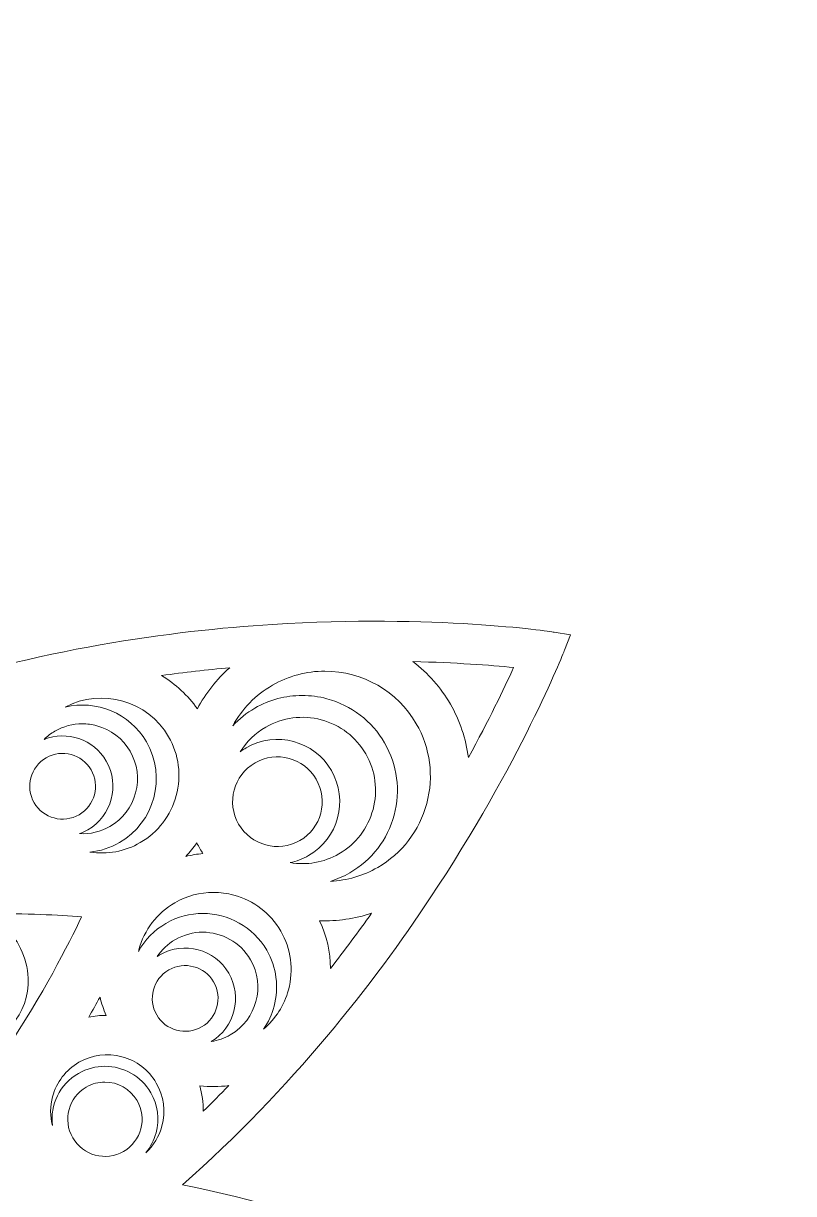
# Model space of a CAD drawing. Header units: millimetres. Extents: x -93 to 1481, y -1464 to 298.
# Drawn here: x 943.6 to 1119.8, y -1205.6 to -937.8 of the extents above; entities that cross this region are included whole.
import ezdxf

# ---------------------------------------------------------------- set-up
doc = ezdxf.new("R2010")
doc.units = ezdxf.units.MM
doc.header["$MEASUREMENT"] = 0
doc.layers.add('Layer 1', color=7, linetype='Continuous')

msp = doc.modelspace()

# ---------------------------------------------------------------- linework, layer by layer
at = {"layer": 'Layer 1', "lineweight": 0}
for points, knots in [([(1116.83, -1265.8), (1115.97, -1265.11), (1095.41, -1248.71), (1061.91, -1232.06), (1041.16, -1221.74), (1012.66, -1210.11), (979.99, -1203.56), (1005.01, -1181.55), (1023.87, -1157.23), (1036.69, -1137.92), (1057.37, -1106.75), (1066.98, -1082.26), (1067.38, -1081.24), (1067.38, -1081.24), (1068.76, -1077.69), (1068.76, -1077.69), (1068.76, -1077.69), (1064.99, -1077.11), (1064.99, -1077.11), (1063.9, -1076.94), (1037.9, -1073.01), (1000.56, -1075.34), (977.43, -1076.79), (946.93, -1080.96), (915.37, -1091.62), (926.03, -1060.05), (930.2, -1029.56), (931.64, -1006.43), (933.97, -969.09), (930.05, -943.08), (929.88, -941.99), (929.88, -941.99), (929.3, -938.23), (929.3, -938.23), (929.3, -938.23), (925.75, -939.61), (925.75, -939.61), (924.72, -940.01), (900.24, -949.61), (869.07, -970.3), (849.76, -983.12), (825.43, -1001.98), (803.43, -1026.99), (796.88, -994.32), (785.24, -965.83), (774.93, -945.08), (758.28, -911.57), (741.88, -891.01), (741.19, -890.16), (741.19, -890.16), (738.8, -887.19), (738.8, -887.19), (738.8, -887.19), (736.41, -890.16), (736.41, -890.16), (735.72, -891.01), (719.32, -911.57), (702.67, -945.08), (692.36, -965.83), (680.72, -994.32), (674.17, -1026.99), (652.17, -1001.98), (627.84, -983.12), (608.53, -970.3), (577.36, -949.61), (552.88, -940.01), (551.85, -939.61), (551.85, -939.61), (548.3, -938.23), (548.3, -938.23), (548.3, -938.23), (547.72, -941.99), (547.72, -941.99), (547.55, -943.08), (543.63, -969.09), (545.96, -1006.43), (547.4, -1029.56), (551.57, -1060.05), (562.23, -1091.62), (530.67, -1080.96), (500.17, -1076.79), (477.04, -1075.34), (439.7, -1073.01), (413.7, -1076.94), (412.61, -1077.11), (412.61, -1077.11), (408.84, -1077.69), (408.84, -1077.69), (408.84, -1077.69), (410.22, -1081.24), (410.22, -1081.24), (410.62, -1082.26), (420.23, -1106.75), (440.91, -1137.92), (453.73, -1157.23), (472.59, -1181.55), (497.61, -1203.56), (464.94, -1210.11), (436.44, -1221.74), (415.69, -1232.06), (382.19, -1248.71), (361.63, -1265.11), (360.77, -1265.8), (360.77, -1265.8), (357.8, -1268.19), (357.8, -1268.19), (357.8, -1268.19), (360.77, -1270.57), (360.77, -1270.57), (361.63, -1271.26), (382.19, -1287.67), (415.69, -1304.32), (444.76, -1318.76), (488.99, -1335.81), (538.64, -1337.82), (538.64, -1337.82), (584.58, -1406.53), (584.58, -1406.53), (584.58, -1406.53), (584.58, -1461.27), (584.58, -1461.27), (584.58, -1461.27), (584.67, -1461.27), (584.67, -1461.27), (584.67, -1461.27), (584.67, -1461.32), (584.67, -1461.32), (584.67, -1461.32), (601.77, -1461.32), (601.77, -1461.32), (601.77, -1461.32), (601.77, -1406.58), (601.77, -1406.58), (601.77, -1406.58), (608.56, -1396.76), (608.56, -1396.76), (608.56, -1397.28), (608.55, -1397.81), (608.55, -1398.34), (608.55, -1409.68), (611.14, -1420.43), (616.33, -1430.6), (621.52, -1440.76), (629.14, -1448.79), (639.2, -1454.66), (639.85, -1455.04), (640.51, -1455.41), (641.17, -1455.76), (650.77, -1460.93), (661.56, -1463.52), (673.55, -1463.52), (685.35, -1463.52), (696.34, -1460.86), (706.52, -1455.54), (716.71, -1450.23), (724.58, -1442.4), (730.14, -1432.05), (731.5, -1429.51), (732.7, -1426.89), (733.73, -1424.18), (734.69, -1426.77), (735.79, -1429.29), (737.05, -1431.74), (742.34, -1442.03), (750.17, -1449.89), (760.54, -1455.32), (760.56, -1455.33), (760.57, -1455.33), (760.58, -1455.34), (760.6, -1455.35), (760.61, -1455.36), (760.63, -1455.37), (771, -1460.8), (782.53, -1463.52), (795.22, -1463.52), (804.63, -1463.52), (813.79, -1461.83), (822.73, -1458.45), (822.82, -1458.42), (822.92, -1458.38), (823.01, -1458.34), (823.01, -1458.34), (821.88, -1461.27), (821.88, -1461.27), (821.88, -1461.27), (821.98, -1461.27), (821.98, -1461.27), (821.98, -1461.27), (821.97, -1461.32), (821.97, -1461.32), (821.97, -1461.32), (840.12, -1461.32), (840.12, -1461.32), (840.12, -1461.32), (854.32, -1422.18), (854.32, -1422.18), (854.32, -1422.18), (908.28, -1422.18), (908.28, -1422.18), (908.28, -1422.18), (923.34, -1461.27), (923.34, -1461.27), (923.34, -1461.27), (923.4, -1461.27), (923.4, -1461.27), (923.4, -1461.27), (923.42, -1461.32), (923.42, -1461.32), (923.42, -1461.32), (942.9, -1461.32), (942.9, -1461.32), (942.9, -1461.32), (891.24, -1335.09), (891.24, -1335.09), (891.44, -1335.12), (891.65, -1335.15), (891.85, -1335.18), (891.84, -1335.17), (891.84, -1335.15), (891.83, -1335.14), (903.9, -1336.96), (916.44, -1338.02), (929.3, -1338.02), (982.85, -1338.02), (1030.97, -1319.69), (1061.91, -1304.32), (1095.41, -1287.67), (1115.97, -1271.26), (1116.83, -1270.57), (1116.83, -1270.57), (1119.8, -1268.19), (1119.8, -1268.19), (1119.8, -1268.19), (1116.83, -1265.8), (1116.83, -1265.8)], [0, 0, 0, 0, 1, 1, 1, 2, 2, 2, 3, 3, 3, 4, 4, 4, 5, 5, 5, 6, 6, 6, 7, 7, 7, 8, 8, 8, 9, 9, 9, 10, 10, 10, 11, 11, 11, 12, 12, 12, 13, 13, 13, 14, 14, 14, 15, 15, 15, 16, 16, 16, 17, 17, 17, 18, 18, 18, 19, 19, 19, 20, 20, 20, 21, 21, 21, 22, 22, 22, 23, 23, 23, 24, 24, 24, 25, 25, 25, 26, 26, 26, 27, 27, 27, 28, 28, 28, 29, 29, 29, 30, 30, 30, 31, 31, 31, 32, 32, 32, 33, 33, 33, 34, 34, 34, 35, 35, 35, 36, 36, 36, 37, 37, 37, 38, 38, 38, 39, 39, 39, 40, 40, 40, 41, 41, 41, 42, 42, 42, 43, 43, 43, 44, 44, 44, 45, 45, 45, 46, 46, 46, 47, 47, 47, 48, 48, 48, 49, 49, 49, 50, 50, 50, 51, 51, 51, 52, 52, 52, 53, 53, 53, 54, 54, 54, 55, 55, 55, 56, 56, 56, 57, 57, 57, 58, 58, 58, 59, 59, 59, 60, 60, 60, 61, 61, 61, 62, 62, 62, 63, 63, 63, 64, 64, 64, 65, 65, 65, 66, 66, 66, 67, 67, 67, 68, 68, 68, 69, 69, 69, 70, 70, 70, 71, 71, 71, 72, 72, 72, 73, 73, 73, 74, 74, 74, 75, 75, 75, 76, 76, 76, 77, 77, 77, 78, 78, 78, 78]), ([(1055.74, -1085.2), (1053.5, -1090.12), (1050.07, -1097.26), (1045.4, -1105.83), (1044.83, -1101.49), (1043.43, -1097.31), (1041.27, -1093.56), (1039.1, -1089.81), (1036.18, -1086.5), (1032.7, -1083.85), (1042.47, -1084.08), (1050.36, -1084.68), (1055.74, -1085.2)], [0, 0, 0, 0, 1, 1, 1, 2, 2, 2, 3, 3, 3, 4, 4, 4, 4]), ([(990.8, -1085.24), (987.78, -1087.9), (985.27, -1091.1), (983.39, -1094.66), (981.25, -1091.6), (978.43, -1088.99), (975.21, -1087.04), (980.37, -1086.33), (985.59, -1085.73), (990.8, -1085.24)], [0, 0, 0, 0, 1, 1, 1, 2, 2, 2, 3, 3, 3, 3]), ([(1000.58, -1089.25), (1004.23, -1087.14), (1008.38, -1086.03), (1012.58, -1086.03), (1021.18, -1086.03), (1029.19, -1090.64), (1033.47, -1098.06), (1036.68, -1103.62), (1037.53, -1110.11), (1035.87, -1116.32), (1034.2, -1122.54), (1030.22, -1127.74), (1024.66, -1130.95), (1021.32, -1132.87), (1017.6, -1133.94), (1013.82, -1134.13), (1015.36, -1133.65), (1016.86, -1133), (1018.28, -1132.17), (1023.31, -1129.27), (1026.9, -1124.58), (1028.41, -1118.97), (1029.91, -1113.35), (1029.14, -1107.49), (1026.24, -1102.47), (1023.34, -1097.45), (1018.65, -1093.85), (1013.04, -1092.35), (1011.16, -1091.84), (1009.25, -1091.6), (1007.36, -1091.6), (1003.59, -1091.6), (999.88, -1092.58), (996.54, -1094.51), (994.66, -1095.59), (992.97, -1096.94), (991.52, -1098.51), (993.6, -1094.69), (996.7, -1091.49), (1000.58, -1089.25)], [0, 0, 0, 0, 1, 1, 1, 2, 2, 2, 3, 3, 3, 4, 4, 4, 5, 5, 5, 6, 6, 6, 7, 7, 7, 8, 8, 8, 9, 9, 9, 10, 10, 10, 11, 11, 11, 12, 12, 12, 13, 13, 13, 13]), ([(976.8, -1101.05), (979.17, -1105.15), (979.79, -1109.92), (978.56, -1114.5), (977.34, -1119.08), (974.41, -1122.9), (970.32, -1125.27), (966.8, -1127.3), (962.79, -1128.04), (958.82, -1127.44), (961.16, -1127.2), (963.46, -1126.48), (965.55, -1125.27), (973.61, -1120.62), (976.38, -1110.28), (971.72, -1102.22), (967.9, -1095.6), (960.24, -1092.55), (953.16, -1094.25), (961.54, -1089.81), (972.03, -1092.78), (976.8, -1101.05)], [0, 0, 0, 0, 1, 1, 1, 2, 2, 2, 3, 3, 3, 4, 4, 4, 5, 5, 5, 6, 6, 6, 7, 7, 7, 7]), ([(1004.65, -1129.85), (1006.09, -1129.55), (1007.5, -1129.02), (1008.84, -1128.25), (1015.65, -1124.32), (1017.99, -1115.59), (1014.06, -1108.78), (1010.13, -1101.97), (1001.39, -1099.63), (994.58, -1103.56), (994.1, -1103.84), (993.65, -1104.14), (993.21, -1104.47), (994.64, -1102.16), (996.63, -1100.23), (999.04, -1098.84), (1002.91, -1096.61), (1007.42, -1096.02), (1011.74, -1097.18), (1016.07, -1098.33), (1019.68, -1101.1), (1021.91, -1104.97), (1024.15, -1108.84), (1024.74, -1113.35), (1023.58, -1117.67), (1022.42, -1122), (1019.65, -1125.61), (1015.78, -1127.84), (1012.29, -1129.86), (1008.36, -1130.47), (1004.65, -1129.85)], [0, 0, 0, 0, 1, 1, 1, 2, 2, 2, 3, 3, 3, 4, 4, 4, 5, 5, 5, 6, 6, 6, 7, 7, 7, 8, 8, 8, 9, 9, 9, 10, 10, 10, 10]), ([(950.82, -1099.77), (952.75, -1098.65), (954.9, -1098.08), (957.08, -1098.08), (958.17, -1098.08), (959.28, -1098.22), (960.36, -1098.51), (963.61, -1099.39), (966.33, -1101.47), (968, -1104.37), (969.68, -1107.27), (970.13, -1110.66), (969.25, -1113.91), (968.38, -1117.16), (966.3, -1119.88), (963.4, -1121.55), (961.26, -1122.79), (958.86, -1123.35), (956.45, -1123.22), (957.09, -1122.99), (957.72, -1122.7), (958.33, -1122.35), (963.83, -1119.17), (965.73, -1112.11), (962.55, -1106.61), (959.66, -1101.6), (953.55, -1099.58), (948.32, -1101.66), (949.06, -1100.93), (949.9, -1100.3), (950.82, -1099.77)], [0, 0, 0, 0, 1, 1, 1, 2, 2, 2, 3, 3, 3, 4, 4, 4, 5, 5, 5, 6, 6, 6, 7, 7, 7, 8, 8, 8, 9, 9, 9, 10, 10, 10, 10]), ([(948.81, -1105.85), (952.4, -1103.78), (957.01, -1105.01), (959.08, -1108.61), (961.16, -1112.2), (959.92, -1116.81), (956.33, -1118.89), (952.74, -1120.96), (948.13, -1119.73), (946.05, -1116.13), (943.98, -1112.54), (945.21, -1107.93), (948.81, -1105.85)], [0, 0, 0, 0, 1, 1, 1, 2, 2, 2, 3, 3, 3, 4, 4, 4, 4]), ([(996.58, -1107.02), (1001.48, -1104.2), (1007.77, -1105.88), (1010.59, -1110.78), (1013.42, -1115.68), (1011.74, -1121.96), (1006.84, -1124.79), (1001.94, -1127.61), (995.66, -1125.93), (992.83, -1121.03), (990, -1116.14), (991.69, -1109.85), (996.58, -1107.02)], [0, 0, 0, 0, 1, 1, 1, 2, 2, 2, 3, 3, 3, 4, 4, 4, 4]), ([(980.74, -1128.42), (981.66, -1127.46), (982.5, -1126.44), (983.27, -1125.34), (983.5, -1125.78), (983.73, -1126.21), (983.98, -1126.63), (984.2, -1127.01), (984.43, -1127.39), (984.66, -1127.77), (983.33, -1127.89), (982.03, -1128.11), (980.74, -1128.42)], [0, 0, 0, 0, 1, 1, 1, 2, 2, 2, 3, 3, 3, 4, 4, 4, 4]), ([(1004.23, -1158.96), (1003.28, -1162.52), (1001.29, -1165.62), (998.54, -1167.94), (999.62, -1166.37), (1000.43, -1164.61), (1000.94, -1162.72), (1002.11, -1158.36), (1001.51, -1153.81), (999.26, -1149.91), (996.14, -1144.51), (990.45, -1141.48), (984.62, -1141.48), (981.76, -1141.48), (978.86, -1142.21), (976.21, -1143.74), (973.54, -1145.28), (971.38, -1147.52), (969.91, -1150.16), (969.95, -1150.03), (969.98, -1149.91), (970.01, -1149.79), (971.24, -1145.21), (974.17, -1141.39), (978.26, -1139.02), (980.95, -1137.47), (984, -1136.65), (987.07, -1136.65), (988.62, -1136.65), (990.18, -1136.86), (991.71, -1137.26), (996.29, -1138.49), (1000.11, -1141.42), (1002.47, -1145.51), (1004.83, -1149.6), (1005.46, -1154.38), (1004.23, -1158.96)], [0, 0, 0, 0, 1, 1, 1, 2, 2, 2, 3, 3, 3, 4, 4, 4, 5, 5, 5, 6, 6, 6, 7, 7, 7, 8, 8, 8, 9, 9, 9, 10, 10, 10, 11, 11, 11, 12, 12, 12, 12]), ([(936.75, -1157.63), (936.63, -1155.28), (935.59, -1153.13), (933.84, -1151.56), (932.09, -1149.98), (929.83, -1149.19), (927.47, -1149.33), (921.74, -1149.65), (917.33, -1154.57), (917.63, -1160.29), (917.81, -1163.59), (919.26, -1166.62), (921.72, -1168.82), (924.18, -1171.02), (927.35, -1172.13), (930.65, -1171.94), (938.82, -1171.47), (945.12, -1164.45), (944.68, -1156.29), (944.43, -1151.51), (942.33, -1147.13), (938.77, -1143.94), (937.71, -1143), (936.55, -1142.18), (935.32, -1141.52), (944.25, -1141.44), (951.66, -1141.85), (956.88, -1142.28), (953.89, -1148.61), (948.09, -1159.99), (939.58, -1172.79), (937.47, -1175.97), (935.2, -1179.2), (932.85, -1182.39), (927.13, -1182.7), (921.63, -1180.77), (917.37, -1176.96), (913.09, -1173.13), (910.56, -1167.85), (910.26, -1162.11), (910.02, -1157.64), (911.54, -1153.35), (914.53, -1150.01), (917.53, -1146.67), (921.64, -1144.7), (926.11, -1144.44), (926.36, -1144.43), (926.61, -1144.42), (926.86, -1144.42), (930.03, -1144.42), (933.04, -1145.57), (935.41, -1147.69), (937.97, -1149.98), (939.49, -1153.13), (939.67, -1156.57), (939.95, -1161.97), (935.79, -1166.61), (930.38, -1166.92), (928.42, -1167.04), (926.53, -1166.38), (925.07, -1165.07), (923.62, -1163.77), (922.76, -1161.97), (922.65, -1160.01), (922.63, -1159.64), (922.65, -1159.27), (922.71, -1158.91), (922.7, -1159.08), (922.7, -1159.26), (922.71, -1159.43), (922.8, -1161.18), (923.57, -1162.78), (924.87, -1163.95), (926.18, -1165.11), (927.86, -1165.7), (929.6, -1165.6), (931.62, -1165.49), (933.47, -1164.59), (934.82, -1163.09), (936.17, -1161.58), (936.86, -1159.65), (936.75, -1157.63)], [0, 0, 0, 0, 1, 1, 1, 2, 2, 2, 3, 3, 3, 4, 4, 4, 5, 5, 5, 6, 6, 6, 7, 7, 7, 8, 8, 8, 9, 9, 9, 10, 10, 10, 11, 11, 11, 12, 12, 12, 13, 13, 13, 14, 14, 14, 15, 15, 15, 16, 16, 16, 17, 17, 17, 18, 18, 18, 19, 19, 19, 20, 20, 20, 21, 21, 21, 22, 22, 22, 23, 23, 23, 24, 24, 24, 25, 25, 25, 26, 26, 26, 27, 27, 27, 27]), ([(1013.86, -1154.06), (1013.82, -1150.29), (1012.98, -1146.58), (1011.37, -1143.13), (1015.39, -1143.29), (1019.42, -1142.7), (1023.24, -1141.42), (1020.2, -1145.7), (1017.06, -1149.94), (1013.86, -1154.06)], [0, 0, 0, 0, 1, 1, 1, 2, 2, 2, 3, 3, 3, 3]), ([(990.93, -1169.24), (989.57, -1170.03), (988.09, -1170.55), (986.57, -1170.78), (991.91, -1167.55), (993.72, -1160.6), (990.58, -1155.16), (987.41, -1149.66), (980.34, -1147.77), (974.84, -1150.95), (974.62, -1151.07), (974.41, -1151.21), (974.2, -1151.35), (975.24, -1149.8), (976.63, -1148.45), (978.36, -1147.46), (980.33, -1146.32), (982.49, -1145.77), (984.62, -1145.77), (988.97, -1145.77), (993.21, -1148.03), (995.54, -1152.06), (999.01, -1158.07), (996.94, -1165.78), (990.93, -1169.24)], [0, 0, 0, 0, 1, 1, 1, 2, 2, 2, 3, 3, 3, 4, 4, 4, 5, 5, 5, 6, 6, 6, 7, 7, 7, 8, 8, 8, 8]), ([(974.09, -1164.69), (972.01, -1161.1), (973.25, -1156.48), (976.84, -1154.41), (980.43, -1152.34), (985.04, -1153.57), (987.12, -1157.16), (989.19, -1160.76), (987.96, -1165.37), (984.36, -1167.44), (980.77, -1169.52), (976.16, -1168.28), (974.09, -1164.69)], [0, 0, 0, 0, 1, 1, 1, 2, 2, 2, 3, 3, 3, 4, 4, 4, 4]), ([(958.54, -1165.2), (959.42, -1163.68), (960.28, -1162.14), (961.13, -1160.61), (961.47, -1162.04), (961.93, -1163.44), (962.51, -1164.8), (961.17, -1164.81), (959.84, -1164.94), (958.54, -1165.2)], [0, 0, 0, 0, 1, 1, 1, 2, 2, 2, 3, 3, 3, 3]), ([(966.13, -1174.25), (969.48, -1175.15), (972.27, -1177.29), (974, -1180.28), (975.73, -1183.27), (976.19, -1186.77), (975.29, -1190.12), (974.65, -1192.51), (973.37, -1194.61), (971.61, -1196.25), (972.69, -1194.94), (973.49, -1193.39), (973.94, -1191.69), (974.78, -1188.57), (974.35, -1185.3), (972.74, -1182.5), (970.49, -1178.62), (966.41, -1176.45), (962.23, -1176.45), (960.17, -1176.45), (958.09, -1176.97), (956.19, -1178.07), (951.87, -1180.56), (949.67, -1185.33), (950.22, -1190), (949.67, -1187.86), (949.67, -1185.6), (950.26, -1183.41), (951.16, -1180.06), (953.3, -1177.26), (956.29, -1175.54), (959.29, -1173.81), (962.78, -1173.35), (966.13, -1174.25)], [0, 0, 0, 0, 1, 1, 1, 2, 2, 2, 3, 3, 3, 4, 4, 4, 5, 5, 5, 6, 6, 6, 7, 7, 7, 8, 8, 8, 9, 9, 9, 10, 10, 10, 11, 11, 11, 11]), ([(954.88, -1192.81), (952.53, -1188.75), (953.93, -1183.54), (957.99, -1181.2), (959.33, -1180.42), (960.79, -1180.06), (962.23, -1180.06), (965.17, -1180.06), (968.04, -1181.58), (969.61, -1184.31), (971.96, -1188.37), (970.56, -1193.58), (966.5, -1195.93), (962.44, -1198.27), (957.22, -1196.88), (954.88, -1192.81)], [0, 0, 0, 0, 1, 1, 1, 2, 2, 2, 3, 3, 3, 4, 4, 4, 5, 5, 5, 5]), ([(984.75, -1186.73), (984.74, -1184.76), (984.47, -1182.79), (983.95, -1180.9), (986.15, -1181.16), (988.39, -1181.15), (990.59, -1180.87), (988.66, -1182.85), (986.71, -1184.81), (984.75, -1186.73)], [0, 0, 0, 0, 1, 1, 1, 2, 2, 2, 3, 3, 3, 3])]:
    msp.add_open_spline(points, degree=3, knots=knots, dxfattribs=at)

doc.saveas('drawing.dxf')
